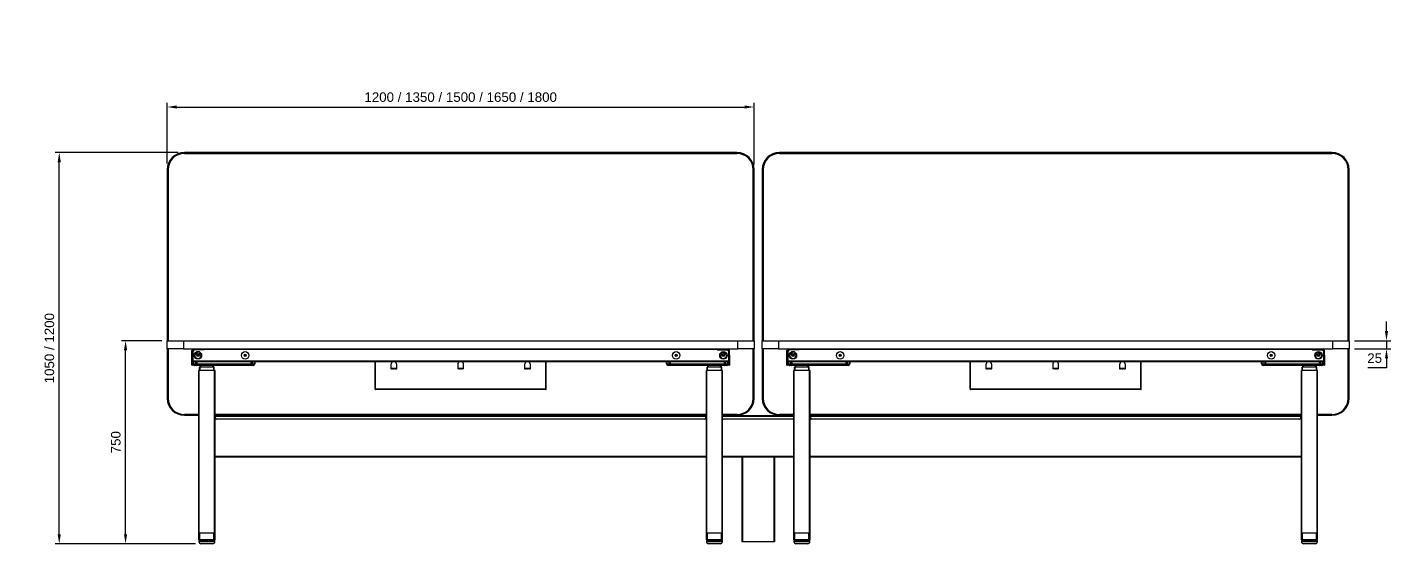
# Model space of a CAD drawing. Header units: millimetres. Extents: x -429 to 8084, y -321 to 4476.
# Drawn here: x -429 to 3753, y 2891 to 4476 of the extents above; entities that cross this region are included whole.
import ezdxf

# ---------------------------------------------------------------- set-up
doc = ezdxf.new("R2010")
doc.units = ezdxf.units.MM
doc.header["$LTSCALE"] = 100
doc.styles.get("Standard").update_dxf_attribs({"font": 'arial.ttf'})
doc.dimstyles.new('CGJ', dxfattribs={"dimscale": 13, "dimtxt": 2.25, "dimasz": 2.25, "dimexe": 1, "dimexo": 1.25, "dimgap": 1.15, "dimtad": 1, "dimtoh": 1, "dimdec": 1, "dimdsep": 46, "dimtxsty": 'Standard', "dimcen": 0, "dimclrd": 2, "dimclre": 2, "dimclrt": 2, "dimadec": 0, "dimazin": 0, "dimtfac": 1, "dimtdec": 1, "dimtmove": 0, "dimatfit": 0, "dimfxl": 1, "dimtolj": 1, "dimtzin": 0, "dimlwe": -1, "dimarcsym": 2})

# ---------------------------------------------------------------- blocks, each defined once
blk = doc.blocks.new('*D62')
at = {"color": 2, "transparency": 16777216}
for p, q in [((0, 4057.7), (0, 4244.5)), ((1800, 4055.2), (1800, 4244.5))]:
    blk.add_line(p, q, dxfattribs=at)
at = {"color": 2, "lineweight": -2, "transparency": 16777216}
blk.add_line((29.2, 4231.5), (1770.7, 4231.5), dxfattribs=at)
at = {"color": 2, "transparency": 16777216}
for points in [[(29.2, 4236.4), (29.2, 4226.6), (0, 4231.5)], [(1770.7, 4236.4), (1770.7, 4226.6), (1800, 4231.5)]]:
    blk.add_solid(points, dxfattribs=at)
at = {"layer": 'Defpoints', "color": 0, "transparency": 16777216}
for p in [(1800, 4231.5), (0, 4041.5), (1800, 4039)]:
    blk.add_point(p, dxfattribs=at)
at = {"color": 2, "transparency": 16777216, "insert": (900, 4261.6), "char_height": 29.25, "attachment_point": 5}
blk.add_mtext('\\A1;1200 / 1350 / 1500 / 1650 / 1800', dxfattribs=at)
blk = doc.blocks.new('*D63')
at = {"color": 2, "lineweight": -2, "transparency": 16777216}
for p, q in [((3739.7, 3543.7), (3739.7, 3573)), ((3739.7, 3514.5), (3739.7, 3489.5)), ((3739.7, 3431), (3682.1, 3431)), ((3739.7, 3460.2), (3739.7, 3431))]:
    blk.add_line(p, q, dxfattribs=at)
at = {"color": 2, "transparency": 16777216}
for p, q in [((3641.2, 3514.5), (3752.7, 3514.5)), ((3641.2, 3489.5), (3752.7, 3489.5))]:
    blk.add_line(p, q, dxfattribs=at)
for points in [[(3734.8, 3543.7), (3744.5, 3543.7), (3739.7, 3514.5)], [(3734.8, 3460.2), (3744.5, 3460.2), (3739.7, 3489.5)]]:
    blk.add_solid(points, dxfattribs=at)
at = {"layer": 'Defpoints', "color": 0, "transparency": 16777216}
for p in [(3625, 3514.5), (3625, 3489.5), (3739.7, 3489.5)]:
    blk.add_point(p, dxfattribs=at)
at = {"color": 2, "transparency": 16777216, "insert": (3703.4, 3460.8), "char_height": 29.25, "attachment_point": 5}
blk.add_mtext('\\A1;25', dxfattribs=at)
blk = doc.blocks.new('*D64')
at = {"color": 2, "transparency": 16777216}
for p, q in [((-16.3, 3514.5), (-140.8, 3514.5)), ((86.7, 2891.5), (-140.8, 2891.5))]:
    blk.add_line(p, q, dxfattribs=at)
at = {"color": 2, "lineweight": -2, "transparency": 16777216}
blk.add_line((-127.8, 2920.7), (-127.8, 3485.2), dxfattribs=at)
at = {"color": 2, "transparency": 16777216}
for points in [[(-132.7, 3485.2), (-123, 3485.2), (-127.8, 3514.5)], [(-132.7, 2920.7), (-123, 2920.7), (-127.8, 2891.5)]]:
    blk.add_solid(points, dxfattribs=at)
at = {"layer": 'Defpoints', "color": 0, "transparency": 16777216}
for p in [(-127.8, 3514.5), (0, 3514.5), (103, 2891.5)]:
    blk.add_point(p, dxfattribs=at)
at = {"color": 2, "transparency": 16777216, "insert": (-157.7, 3203), "char_height": 29.25, "attachment_point": 5, "rotation": 90}
blk.add_mtext('\\A1;750', dxfattribs=at)
blk = doc.blocks.new('*D67')
at = {"color": 2, "transparency": 16777216}
for p, q in [((33.7, 4091.5), (-344.2, 4091.5)), ((86.7, 2891.5), (-344.2, 2891.5))]:
    blk.add_line(p, q, dxfattribs=at)
at = {"color": 2, "lineweight": -2, "transparency": 16777216}
blk.add_line((-331.2, 2920.7), (-331.2, 4062.2), dxfattribs=at)
at = {"color": 2, "transparency": 16777216}
for points in [[(-336.1, 4062.2), (-326.3, 4062.2), (-331.2, 4091.5)], [(-336.1, 2920.7), (-326.3, 2920.7), (-331.2, 2891.5)]]:
    blk.add_solid(points, dxfattribs=at)
at = {"layer": 'Defpoints', "color": 0, "transparency": 16777216}
for p in [(-331.2, 4091.5), (50, 4091.5), (103, 2891.5)]:
    blk.add_point(p, dxfattribs=at)
at = {"color": 2, "transparency": 16777216, "insert": (-361.3, 3491.5), "char_height": 29.25, "attachment_point": 5, "rotation": 90}
blk.add_mtext('\\A1;1050 / 1200', dxfattribs=at)

msp = doc.modelspace()

# ---------------------------------------------------------------- linework, layer by layer
at = {"color": 7, "linetype": 'Continuous', "lineweight": -3}
for p, q in [((900, 4091.46), (52.5, 4091.46)), ((52.5, 4091.46), (52.5, 4090.38)), ((52.5, 4090.38), (52.5, 4089.96)), ((52.5, 4090.38), (900, 4090.38)), ((52.5, 4089.96), (52.5, 4089.66)), ((52.5, 4089.96), (900, 4089.96)), ((52.5, 4089.66), (900, 4089.66)), ((52.5, 4089.66), (52.5, 4089.46)), ((52.5, 4089.46), (900, 4089.46)), ((52.5, 4089.46), (52.5, 4089.31)), ((52.5, 4089.31), (900, 4089.31)), ((52.5, 4089.31), (52.5, 4088.96)), ((1747.5, 4088.96), (52.5, 4088.96)), ((1747.5, 4091.46), (900, 4091.46)), ((900, 4091.46), (900, 4090.38)), ((900, 4090.38), (900, 4089.96)), ((900, 4090.38), (1747.5, 4090.38)), ((900, 4089.96), (900, 4089.66)), ((900, 4089.96), (1747.5, 4089.96)), ((900, 4089.66), (1747.5, 4089.66)), ((900, 4089.66), (900, 4089.46)), ((900, 4089.46), (1747.5, 4089.46)), ((900, 4089.46), (900, 4089.31)), ((900, 4089.31), (1747.5, 4089.31)), ((900, 4089.31), (900, 4088.96)), ((1747.5, 4091.46), (1747.5, 4090.38)), ((1747.5, 4090.38), (1747.5, 4089.96)), ((1747.5, 4089.96), (1747.5, 4089.66)), ((1747.5, 4089.66), (1747.5, 4089.46)), ((1747.5, 4089.46), (1747.5, 4089.31)), ((1747.5, 4089.31), (1747.5, 4088.96)), ((2725, 4091.46), (1877.5, 4091.46)), ((1877.5, 4091.46), (1877.5, 4090.38)), ((1877.5, 4090.38), (1877.5, 4089.96)), ((1877.5, 4090.38), (2725, 4090.38)), ((1877.5, 4089.96), (1877.5, 4089.66)), ((1877.5, 4089.96), (2725, 4089.96)), ((1877.5, 4089.66), (2725, 4089.66)), ((1877.5, 4089.66), (1877.5, 4089.46)), ((1877.5, 4089.46), (2725, 4089.46)), ((1877.5, 4089.46), (1877.5, 4089.31)), ((1877.5, 4089.31), (2725, 4089.31)), ((1877.5, 4089.31), (1877.5, 4088.96)), ((3572.5, 4088.96), (1877.5, 4088.96)), ((3572.5, 4091.46), (2725, 4091.46)), ((2725, 4091.46), (2725, 4090.38)), ((2725, 4090.38), (2725, 4089.96)), ((2725, 4090.38), (3572.5, 4090.38)), ((2725, 4089.96), (2725, 4089.66)), ((2725, 4089.96), (3572.5, 4089.96)), ((2725, 4089.66), (3572.5, 4089.66)), ((2725, 4089.66), (2725, 4089.46)), ((2725, 4089.46), (3572.5, 4089.46)), ((2725, 4089.46), (2725, 4089.31)), ((2725, 4089.31), (3572.5, 4089.31)), ((2725, 4089.31), (2725, 4088.96)), ((3572.5, 4091.46), (3572.5, 4090.38)), ((3572.5, 4090.38), (3572.5, 4089.96)), ((3572.5, 4089.96), (3572.5, 4089.66)), ((3572.5, 4089.66), (3572.5, 4089.46)), ((3572.5, 4089.46), (3572.5, 4089.31)), ((3572.5, 4089.31), (3572.5, 4088.96)), ((0, 4038.96), (0, 3514.46)), ((0, 4038.96), (1.07, 4038.96)), ((1.07, 4038.96), (1.5, 4038.96)), ((1.07, 3514.46), (1.07, 4038.96)), ((1.5, 4038.96), (1.8, 4038.96)), ((1.5, 3514.46), (1.5, 4038.96)), ((1.8, 4038.96), (2, 4038.96)), ((1.8, 3514.46), (1.8, 4038.96)), ((2, 3514.46), (2, 4038.96)), ((2, 4038.96), (2.15, 4038.96)), ((2.15, 3514.46), (2.15, 4038.96)), ((2.15, 4038.96), (2.5, 4038.96)), ((2.5, 4038.96), (2.5, 3514.46)), ((1797.5, 3514.46), (1797.5, 4038.96)), ((1797.85, 4038.96), (1797.5, 4038.96)), ((1798, 4038.96), (1797.85, 4038.96)), ((1797.85, 4038.96), (1797.85, 3514.46)), ((1798, 4038.96), (1798, 3514.46)), ((1798.2, 4038.96), (1798, 4038.96)), ((1798.5, 4038.96), (1798.2, 4038.96)), ((1798.2, 4038.96), (1798.2, 3514.46)), ((1798.92, 4038.96), (1798.5, 4038.96)), ((1798.5, 4038.96), (1798.5, 3514.46)), ((1798.92, 4038.96), (1798.92, 3514.46)), ((1800, 4038.96), (1798.92, 4038.96)), ((1800, 3514.46), (1800, 4038.96)), ((1825, 4038.96), (1825, 3514.46)), ((1825, 4038.96), (1826.07, 4038.96)), ((1826.07, 4038.96), (1826.5, 4038.96)), ((1826.07, 3514.46), (1826.07, 4038.96)), ((1826.5, 4038.96), (1826.8, 4038.96)), ((1826.5, 3514.46), (1826.5, 4038.96)), ((1826.8, 4038.96), (1827, 4038.96)), ((1826.8, 3514.46), (1826.8, 4038.96)), ((1827, 3514.46), (1827, 4038.96)), ((1827, 4038.96), (1827.15, 4038.96)), ((1827.15, 3514.46), (1827.15, 4038.96)), ((1827.15, 4038.96), (1827.5, 4038.96)), ((1827.5, 4038.96), (1827.5, 3514.46)), ((3622.5, 3514.46), (3622.5, 4038.96)), ((3622.85, 4038.96), (3622.5, 4038.96)), ((3622.85, 4038.96), (3622.85, 3514.46)), ((3623, 4038.96), (3622.85, 4038.96)), ((3623, 4038.96), (3623, 3514.46)), ((3623.2, 4038.96), (3623, 4038.96)), ((3623.5, 4038.96), (3623.2, 4038.96)), ((3623.2, 4038.96), (3623.2, 3514.46)), ((3623.92, 4038.96), (3623.5, 4038.96)), ((3623.5, 4038.96), (3623.5, 3514.46)), ((3623.92, 4038.96), (3623.92, 3514.46)), ((3625, 4038.96), (3623.92, 4038.96)), ((3625, 3514.46), (3625, 4038.96)), ((0, 3489.46), (0, 3514.46)), ((0, 3514.46), (50, 3514.46)), ((50, 3514.46), (50, 3489.46)), ((50, 3514.46), (1750, 3514.46)), ((1750, 3489.46), (1750, 3514.46)), ((1750, 3514.46), (1800, 3514.46)), ((1800, 3514.46), (1800, 3489.46)), ((1825, 3489.46), (1825, 3514.46)), ((1825, 3514.46), (1875, 3514.46)), ((1875, 3514.46), (1875, 3489.46)), ((1875, 3514.46), (3575, 3514.46)), ((3575, 3489.46), (3575, 3514.46)), ((3575, 3514.46), (3625, 3514.46)), ((3625, 3514.46), (3625, 3489.46)), ((0, 3489.46), (0, 3337.96)), ((50, 3489.46), (0, 3489.46)), ((1.07, 3337.96), (1.07, 3489.46)), ((1.5, 3337.96), (1.5, 3489.46)), ((1.8, 3337.96), (1.8, 3489.46)), ((2, 3337.96), (2, 3489.46)), ((2.15, 3337.96), (2.15, 3489.46)), ((2.5, 3489.46), (2.5, 3337.96)), ((50, 3489.46), (1750, 3489.46)), ((77.5, 3484.46), (75, 3484.46)), ((75, 3470.37), (75, 3484.46)), ((77.5, 3470.37), (77.5, 3484.46)), ((80.5, 3483.96), (77.5, 3483.96)), ((78, 3479.96), (77.5, 3479.96)), ((83, 3486.46), (78, 3481.46)), ((78, 3481.46), (78, 3451.96)), ((79, 3483.96), (79, 3486.46)), ((79, 3486.46), (80.46, 3486.46)), ((80, 3489.46), (80, 3486.96)), ((80, 3486.96), (103, 3486.96)), ((80.46, 3486.46), (83, 3486.46)), ((80.46, 3486.46), (80.46, 3483.96)), ((113, 3486.46), (83, 3486.46)), ((98.69, 3479.96), (89.31, 3479.96)), ((91.07, 3471.37), (91.07, 3467.54)), ((103, 3486.96), (103, 3489.46)), ((113, 3486.96), (103, 3486.96)), ((113, 3489.46), (113, 3486.96)), ((1687, 3486.96), (113, 3486.96)), ((113, 3486.96), (113, 3486.46)), ((1687, 3486.96), (1687, 3489.46)), ((1697, 3486.96), (1687, 3486.96)), ((1687, 3486.96), (1687, 3486.46)), ((1687, 3486.46), (1717, 3486.46)), ((1697, 3489.46), (1697, 3486.96)), ((1720, 3486.96), (1697, 3486.96)), ((1701.31, 3479.96), (1710.69, 3479.96)), ((1708.93, 3467.54), (1708.93, 3471.37)), ((1722, 3481.46), (1717, 3486.46)), ((1717, 3486.46), (1719.53, 3486.46)), ((1719.5, 3483.96), (1722.5, 3483.96)), ((1719.53, 3486.46), (1721, 3486.46)), ((1719.53, 3483.96), (1719.53, 3486.46)), ((1720, 3486.96), (1720, 3489.46)), ((1721, 3486.46), (1721, 3483.96)), ((1722, 3481.46), (1722, 3451.96)), ((1722, 3479.96), (1722.5, 3479.96)), ((1725, 3484.46), (1722.5, 3484.46)), ((1722.5, 3470.37), (1722.5, 3484.46)), ((1725, 3470.37), (1725, 3484.46)), ((1800, 3489.46), (1750, 3489.46)), ((1797.5, 3337.96), (1797.5, 3489.46)), ((1797.85, 3489.46), (1797.85, 3337.96)), ((1798, 3489.46), (1798, 3337.96)), ((1798.2, 3489.46), (1798.2, 3337.96)), ((1798.5, 3489.46), (1798.5, 3337.96)), ((1798.92, 3489.46), (1798.92, 3337.96)), ((1800, 3337.96), (1800, 3489.46)), ((1825, 3489.46), (1825, 3337.96)), ((1875, 3489.46), (1825, 3489.46)), ((1826.07, 3337.96), (1826.07, 3489.46)), ((1826.5, 3337.96), (1826.5, 3489.46)), ((1826.8, 3337.96), (1826.8, 3489.46)), ((1827, 3337.96), (1827, 3489.46)), ((1827.15, 3337.96), (1827.15, 3489.46)), ((1827.5, 3489.46), (1827.5, 3337.96)), ((1875, 3489.46), (3575, 3489.46)), ((1902.5, 3484.46), (1900, 3484.46)), ((1900, 3470.37), (1900, 3484.46)), ((1902.5, 3470.37), (1902.5, 3484.46)), ((1905.5, 3483.96), (1902.5, 3483.96)), ((1903, 3479.96), (1902.5, 3479.96)), ((1908, 3486.46), (1903, 3481.46)), ((1903, 3481.46), (1903, 3451.96)), ((1904, 3483.96), (1904, 3486.46)), ((1904, 3486.46), (1905.46, 3486.46)), ((1905, 3489.46), (1905, 3486.96)), ((1905, 3486.96), (1928, 3486.96)), ((1905.46, 3486.46), (1908, 3486.46)), ((1905.46, 3486.46), (1905.46, 3483.96)), ((1938, 3486.46), (1908, 3486.46)), ((1923.69, 3479.96), (1914.31, 3479.96)), ((1916.07, 3471.37), (1916.07, 3467.54)), ((1928, 3486.96), (1928, 3489.46)), ((1938, 3486.96), (1928, 3486.96)), ((1938, 3489.46), (1938, 3486.96)), ((1938, 3486.96), (1938, 3486.46)), ((3512, 3486.96), (1938, 3486.96)), ((3512, 3486.96), (3512, 3489.46)), ((3522, 3486.96), (3512, 3486.96)), ((3512, 3486.96), (3512, 3486.46)), ((3512, 3486.46), (3542, 3486.46)), ((3522, 3489.46), (3522, 3486.96)), ((3545, 3486.96), (3522, 3486.96)), ((3526.31, 3479.96), (3535.69, 3479.96)), ((3533.93, 3467.54), (3533.93, 3471.37)), ((3547, 3481.46), (3542, 3486.46)), ((3542, 3486.46), (3544.53, 3486.46)), ((3544.5, 3483.96), (3547.5, 3483.96)), ((3544.53, 3486.46), (3546, 3486.46)), ((3544.53, 3483.96), (3544.53, 3486.46)), ((3545, 3486.96), (3545, 3489.46)), ((3546, 3486.46), (3546, 3483.96)), ((3547, 3481.46), (3547, 3451.96)), ((3547, 3479.96), (3547.5, 3479.96)), ((3550, 3484.46), (3547.5, 3484.46)), ((3547.5, 3470.37), (3547.5, 3484.46)), ((3550, 3470.37), (3550, 3484.46)), ((3625, 3489.46), (3575, 3489.46)), ((3622.5, 3337.96), (3622.5, 3489.46)), ((3622.85, 3489.46), (3622.85, 3337.96)), ((3623, 3489.46), (3623, 3337.96)), ((3623.2, 3489.46), (3623.2, 3337.96)), ((3623.5, 3489.46), (3623.5, 3337.96)), ((3623.92, 3489.46), (3623.92, 3337.96)), ((3625, 3337.96), (3625, 3489.46)), ((75, 3470.37), (77.5, 3470.37)), ((75, 3460.43), (75, 3470.37)), ((77.5, 3460.43), (75, 3460.43)), ((75, 3439.52), (75, 3460.43)), ((75, 3439.52), (77.5, 3439.52)), ((75, 3439.46), (75, 3439.52)), ((77.5, 3439.46), (75, 3439.46)), ((77.5, 3470.37), (77.5, 3460.43)), ((77.5, 3460.43), (77.5, 3439.52)), ((78, 3455.96), (77.5, 3455.96)), ((78, 3451.96), (77.5, 3451.96)), ((77.5, 3439.52), (77.5, 3439.46)), ((1722, 3451.96), (78, 3451.96)), ((78, 3451.96), (78, 3449.46)), ((1722, 3449.46), (78, 3449.46)), ((79, 3443.46), (79, 3449.46)), ((79, 3443.46), (80.46, 3443.46)), ((80.46, 3449.46), (80.46, 3443.46)), ((80.46, 3443.46), (87.53, 3443.46)), ((91.07, 3438.46), (84, 3438.46)), ((87.53, 3443.46), (87.53, 3449.46)), ((87.53, 3443.46), (91.07, 3443.46)), ((91.07, 3449.46), (91.07, 3443.46)), ((91.07, 3443.46), (256.93, 3443.46)), ((91.07, 3443.46), (91.07, 3438.46)), ((256.93, 3438.46), (91.07, 3438.46)), ((99, 3423.46), (99, 3433.46)), ((100.5, 3433.46), (99, 3433.46)), ((100.5, 3423.46), (100.5, 3433.46)), ((142.5, 3433.46), (100.5, 3433.46)), ((101.5, 3433.46), (101.5, 3438.46)), ((103, 3433.46), (103, 3438.46)), ((140, 3433.46), (140, 3438.46)), ((141.5, 3433.46), (141.5, 3438.46)), ((142.5, 3423.46), (142.5, 3433.46)), ((144, 3433.46), (142.5, 3433.46)), ((144, 3423.46), (144, 3433.46)), ((256.93, 3443.46), (256.93, 3449.46)), ((256.93, 3443.46), (260.46, 3443.46)), ((256.93, 3443.46), (256.93, 3438.46)), ((264, 3438.46), (256.93, 3438.46)), ((260.46, 3449.46), (260.46, 3443.46)), ((260.46, 3443.46), (267.53, 3443.46)), ((267.53, 3443.46), (267.53, 3449.46)), ((267.53, 3443.46), (269, 3443.46)), ((269, 3449.46), (269, 3443.46)), ((637.5, 3366.06), (637.5, 3449.46)), ((638.3, 3366.06), (638.3, 3449.46)), ((638.5, 3366.06), (638.5, 3449.46)), ((686, 3440.96), (686, 3427.96)), ((686, 3430.56), (704, 3430.56)), ((686, 3429.56), (686.5, 3429.56)), ((689, 3429.56), (686.5, 3429.56)), ((686.5, 3429.56), (686.5, 3427.96)), ((689, 3427.96), (689, 3429.56)), ((691, 3429.56), (689, 3429.56)), ((691, 3429.56), (691, 3427.96)), ((694, 3429.56), (691, 3429.56)), ((694, 3427.96), (694, 3429.56)), ((696, 3429.56), (694, 3429.56)), ((696, 3429.56), (696, 3427.96)), ((699, 3429.56), (696, 3429.56)), ((699, 3427.96), (699, 3429.56)), ((701, 3429.56), (699, 3429.56)), ((703.5, 3429.56), (701, 3429.56)), ((701, 3429.56), (701, 3427.96)), ((703.5, 3429.56), (704, 3429.56)), ((703.5, 3427.96), (703.5, 3429.56)), ((704, 3427.96), (704, 3440.96)), ((891, 3440.96), (891, 3427.96)), ((891, 3430.56), (909, 3430.56)), ((891, 3429.56), (891.5, 3429.56)), ((894, 3429.56), (891.5, 3429.56)), ((891.5, 3429.56), (891.5, 3427.96)), ((894, 3427.96), (894, 3429.56)), ((896, 3429.56), (894, 3429.56)), ((896, 3429.56), (896, 3427.96)), ((899, 3429.56), (896, 3429.56)), ((899, 3427.96), (899, 3429.56)), ((901, 3429.56), (899, 3429.56)), ((901, 3429.56), (901, 3427.96)), ((904, 3429.56), (901, 3429.56)), ((904, 3427.96), (904, 3429.56)), ((906, 3429.56), (904, 3429.56)), ((906, 3429.56), (906, 3427.96)), ((908.5, 3429.56), (906, 3429.56)), ((908.5, 3429.56), (909, 3429.56)), ((908.5, 3427.96), (908.5, 3429.56)), ((909, 3427.96), (909, 3440.96)), ((1096, 3440.96), (1096, 3427.96)), ((1096, 3430.56), (1114, 3430.56)), ((1096, 3429.56), (1096.5, 3429.56)), ((1099, 3429.56), (1096.5, 3429.56)), ((1096.5, 3429.56), (1096.5, 3427.96)), ((1099, 3427.96), (1099, 3429.56)), ((1101, 3429.56), (1099, 3429.56)), ((1101, 3429.56), (1101, 3427.96)), ((1104, 3429.56), (1101, 3429.56)), ((1104, 3427.96), (1104, 3429.56)), ((1106, 3429.56), (1104, 3429.56)), ((1106, 3429.56), (1106, 3427.96)), ((1109, 3429.56), (1106, 3429.56)), ((1109, 3427.96), (1109, 3429.56)), ((1111, 3429.56), (1109, 3429.56)), ((1111, 3429.56), (1111, 3427.96)), ((1113.5, 3429.56), (1111, 3429.56)), ((1113.5, 3429.56), (1114, 3429.56)), ((1113.5, 3427.96), (1113.5, 3429.56)), ((1114, 3427.96), (1114, 3440.96)), ((1161.5, 3366.06), (1161.5, 3449.46)), ((1161.7, 3366.06), (1161.7, 3449.46)), ((1162.5, 3366.06), (1162.5, 3449.46)), ((1531, 3443.46), (1531, 3449.46)), ((1531, 3443.46), (1532.46, 3443.46)), ((1532.46, 3449.46), (1532.46, 3443.46)), ((1532.46, 3443.46), (1539.53, 3443.46)), ((1543.07, 3438.46), (1536, 3438.46)), ((1539.53, 3443.46), (1539.53, 3449.46)), ((1539.53, 3443.46), (1543.07, 3443.46)), ((1543.07, 3449.46), (1543.07, 3443.46)), ((1543.07, 3438.46), (1543.07, 3443.46)), ((1543.07, 3443.46), (1708.93, 3443.46)), ((1708.93, 3438.46), (1543.07, 3438.46)), ((1656, 3423.46), (1656, 3433.46)), ((1657.5, 3433.46), (1656, 3433.46)), ((1657.5, 3423.46), (1657.5, 3433.46)), ((1699.5, 3433.46), (1657.5, 3433.46)), ((1658.5, 3433.46), (1658.5, 3438.46)), ((1660, 3433.46), (1660, 3438.46)), ((1697, 3433.46), (1697, 3438.46)), ((1698.5, 3433.46), (1698.5, 3438.46)), ((1699.5, 3423.46), (1699.5, 3433.46)), ((1701, 3433.46), (1699.5, 3433.46)), ((1701, 3423.46), (1701, 3433.46)), ((1708.93, 3443.46), (1708.93, 3449.46)), ((1708.93, 3443.46), (1712.46, 3443.46)), ((1708.93, 3438.46), (1708.93, 3443.46)), ((1716, 3438.46), (1708.93, 3438.46)), ((1712.46, 3449.46), (1712.46, 3443.46)), ((1712.46, 3443.46), (1719.53, 3443.46)), ((1719.53, 3443.46), (1719.53, 3449.46)), ((1719.53, 3443.46), (1721, 3443.46)), ((1721, 3449.46), (1721, 3443.46)), ((1722, 3455.96), (1722.5, 3455.96)), ((1722, 3451.96), (1722.5, 3451.96)), ((1722, 3451.96), (1722, 3449.46)), ((1722.5, 3470.37), (1725, 3470.37)), ((1722.5, 3460.43), (1722.5, 3470.37)), ((1725, 3460.43), (1722.5, 3460.43)), ((1722.5, 3439.52), (1722.5, 3460.43)), ((1722.5, 3439.52), (1725, 3439.52)), ((1722.5, 3439.46), (1722.5, 3439.52)), ((1725, 3439.46), (1722.5, 3439.46)), ((1725, 3470.37), (1725, 3460.43)), ((1725, 3460.43), (1725, 3439.52)), ((1725, 3439.52), (1725, 3439.46)), ((1900, 3470.37), (1902.5, 3470.37)), ((1900, 3460.43), (1900, 3470.37)), ((1902.5, 3460.43), (1900, 3460.43)), ((1900, 3439.52), (1900, 3460.43)), ((1900, 3439.52), (1902.5, 3439.52)), ((1900, 3439.46), (1900, 3439.52)), ((1902.5, 3439.46), (1900, 3439.46)), ((1902.5, 3470.37), (1902.5, 3460.43)), ((1902.5, 3460.43), (1902.5, 3439.52)), ((1903, 3455.96), (1902.5, 3455.96)), ((1903, 3451.96), (1902.5, 3451.96)), ((1902.5, 3439.52), (1902.5, 3439.46)), ((3547, 3451.96), (1903, 3451.96)), ((1903, 3451.96), (1903, 3449.46)), ((3547, 3449.46), (1903, 3449.46)), ((1904, 3443.46), (1904, 3449.46)), ((1904, 3443.46), (1905.46, 3443.46)), ((1905.46, 3449.46), (1905.46, 3443.46)), ((1905.46, 3443.46), (1912.53, 3443.46)), ((1916.07, 3438.46), (1909, 3438.46)), ((1912.53, 3443.46), (1912.53, 3449.46)), ((1912.53, 3443.46), (1916.07, 3443.46)), ((1916.07, 3449.46), (1916.07, 3443.46)), ((1916.07, 3443.46), (2081.93, 3443.46)), ((1916.07, 3443.46), (1916.07, 3438.46)), ((2081.93, 3438.46), (1916.07, 3438.46)), ((1924, 3423.46), (1924, 3433.46)), ((1925.5, 3433.46), (1924, 3433.46)), ((1925.5, 3423.46), (1925.5, 3433.46)), ((1967.5, 3433.46), (1925.5, 3433.46)), ((1926.5, 3433.46), (1926.5, 3438.46)), ((1928, 3433.46), (1928, 3438.46)), ((1965, 3433.46), (1965, 3438.46)), ((1966.5, 3433.46), (1966.5, 3438.46)), ((1967.5, 3423.46), (1967.5, 3433.46)), ((1969, 3433.46), (1967.5, 3433.46)), ((1969, 3423.46), (1969, 3433.46)), ((2081.93, 3443.46), (2081.93, 3449.46)), ((2081.93, 3443.46), (2085.46, 3443.46)), ((2081.93, 3443.46), (2081.93, 3438.46)), ((2089, 3438.46), (2081.93, 3438.46)), ((2085.46, 3449.46), (2085.46, 3443.46)), ((2085.46, 3443.46), (2092.53, 3443.46)), ((2092.53, 3443.46), (2092.53, 3449.46)), ((2092.53, 3443.46), (2094, 3443.46)), ((2094, 3449.46), (2094, 3443.46)), ((2462.5, 3366.06), (2462.5, 3449.46)), ((2463.3, 3366.06), (2463.3, 3449.46)), ((2463.5, 3366.06), (2463.5, 3449.46)), ((2511, 3440.96), (2511, 3427.96)), ((2511, 3430.56), (2529, 3430.56)), ((2511, 3429.56), (2511.5, 3429.56)), ((2514, 3429.56), (2511.5, 3429.56)), ((2511.5, 3429.56), (2511.5, 3427.96)), ((2514, 3427.96), (2514, 3429.56)), ((2516, 3429.56), (2514, 3429.56)), ((2516, 3429.56), (2516, 3427.96)), ((2519, 3429.56), (2516, 3429.56)), ((2519, 3427.96), (2519, 3429.56)), ((2521, 3429.56), (2519, 3429.56)), ((2524, 3429.56), (2521, 3429.56)), ((2521, 3429.56), (2521, 3427.96)), ((2524, 3427.96), (2524, 3429.56)), ((2526, 3429.56), (2524, 3429.56)), ((2526, 3429.56), (2526, 3427.96)), ((2528.5, 3429.56), (2526, 3429.56)), ((2528.5, 3429.56), (2529, 3429.56)), ((2528.5, 3427.96), (2528.5, 3429.56)), ((2529, 3427.96), (2529, 3440.96)), ((2716, 3440.96), (2716, 3427.96)), ((2716, 3430.56), (2734, 3430.56)), ((2716, 3429.56), (2716.5, 3429.56)), ((2719, 3429.56), (2716.5, 3429.56)), ((2716.5, 3429.56), (2716.5, 3427.96)), ((2719, 3427.96), (2719, 3429.56)), ((2721, 3429.56), (2719, 3429.56)), ((2724, 3429.56), (2721, 3429.56)), ((2721, 3429.56), (2721, 3427.96)), ((2724, 3427.96), (2724, 3429.56)), ((2726, 3429.56), (2724, 3429.56)), ((2726, 3429.56), (2726, 3427.96)), ((2729, 3429.56), (2726, 3429.56)), ((2729, 3427.96), (2729, 3429.56)), ((2731, 3429.56), (2729, 3429.56)), ((2731, 3429.56), (2731, 3427.96)), ((2733.5, 3429.56), (2731, 3429.56)), ((2733.5, 3429.56), (2734, 3429.56)), ((2733.5, 3427.96), (2733.5, 3429.56)), ((2734, 3427.96), (2734, 3440.96)), ((2921, 3440.96), (2921, 3427.96)), ((2921, 3430.56), (2939, 3430.56)), ((2921, 3429.56), (2921.5, 3429.56)), ((2924, 3429.56), (2921.5, 3429.56)), ((2921.5, 3429.56), (2921.5, 3427.96)), ((2924, 3427.96), (2924, 3429.56)), ((2926, 3429.56), (2924, 3429.56)), ((2929, 3429.56), (2926, 3429.56)), ((2926, 3429.56), (2926, 3427.96)), ((2929, 3427.96), (2929, 3429.56)), ((2931, 3429.56), (2929, 3429.56)), ((2931, 3429.56), (2931, 3427.96)), ((2934, 3429.56), (2931, 3429.56)), ((2934, 3427.96), (2934, 3429.56)), ((2936, 3429.56), (2934, 3429.56)), ((2938.5, 3429.56), (2936, 3429.56)), ((2936, 3429.56), (2936, 3427.96)), ((2938.5, 3429.56), (2939, 3429.56)), ((2938.5, 3427.96), (2938.5, 3429.56)), ((2939, 3427.96), (2939, 3440.96)), ((2986.5, 3366.06), (2986.5, 3449.46)), ((2986.7, 3366.06), (2986.7, 3449.46)), ((2987.5, 3366.06), (2987.5, 3449.46)), ((3356, 3443.46), (3356, 3449.46)), ((3356, 3443.46), (3357.46, 3443.46)), ((3357.46, 3449.46), (3357.46, 3443.46)), ((3357.46, 3443.46), (3364.53, 3443.46)), ((3368.07, 3438.46), (3361, 3438.46)), ((3364.53, 3443.46), (3364.53, 3449.46)), ((3364.53, 3443.46), (3368.07, 3443.46)), ((3368.07, 3449.46), (3368.07, 3443.46)), ((3368.07, 3438.46), (3368.07, 3443.46)), ((3368.07, 3443.46), (3533.93, 3443.46)), ((3533.93, 3438.46), (3368.07, 3438.46)), ((3481, 3423.46), (3481, 3433.46)), ((3482.5, 3433.46), (3481, 3433.46)), ((3482.5, 3423.46), (3482.5, 3433.46)), ((3524.5, 3433.46), (3482.5, 3433.46)), ((3483.5, 3433.46), (3483.5, 3438.46)), ((3485, 3433.46), (3485, 3438.46)), ((3522, 3433.46), (3522, 3438.46)), ((3523.5, 3433.46), (3523.5, 3438.46)), ((3524.5, 3423.46), (3524.5, 3433.46)), ((3526, 3433.46), (3524.5, 3433.46)), ((3526, 3423.46), (3526, 3433.46)), ((3533.93, 3443.46), (3533.93, 3449.46)), ((3533.93, 3443.46), (3537.46, 3443.46)), ((3533.93, 3438.46), (3533.93, 3443.46)), ((3541, 3438.46), (3533.93, 3438.46)), ((3537.46, 3449.46), (3537.46, 3443.46)), ((3537.46, 3443.46), (3544.53, 3443.46)), ((3544.53, 3443.46), (3544.53, 3449.46)), ((3544.53, 3443.46), (3546, 3443.46)), ((3546, 3449.46), (3546, 3443.46)), ((3547, 3455.96), (3547.5, 3455.96)), ((3547, 3451.96), (3547.5, 3451.96)), ((3547, 3451.96), (3547, 3449.46)), ((3547.5, 3470.37), (3550, 3470.37)), ((3547.5, 3460.43), (3547.5, 3470.37)), ((3550, 3460.43), (3547.5, 3460.43)), ((3547.5, 3439.52), (3547.5, 3460.43)), ((3547.5, 3439.52), (3550, 3439.52)), ((3547.5, 3439.46), (3547.5, 3439.52)), ((3550, 3439.46), (3547.5, 3439.46)), ((3550, 3470.37), (3550, 3460.43)), ((3550, 3460.43), (3550, 3439.52)), ((3550, 3439.52), (3550, 3439.46)), ((96.5, 2923.46), (96.5, 3423.46)), ((98, 3423.46), (96.5, 3423.46)), ((98, 2923.46), (98, 3423.46)), ((145, 3423.46), (98, 3423.46)), ((145, 2923.46), (145, 3423.46)), ((146.5, 3423.46), (145, 3423.46)), ((146.5, 2923.46), (146.5, 3423.46)), ((686, 3427.96), (686.5, 3427.96)), ((689, 3427.96), (686.5, 3427.96)), ((689, 3428.76), (691, 3428.76)), ((689, 3427.96), (691, 3427.96)), ((694, 3427.96), (691, 3427.96)), ((694, 3428.76), (696, 3428.76)), ((694, 3427.96), (696, 3427.96)), ((699, 3427.96), (696, 3427.96)), ((699, 3428.76), (701, 3428.76)), ((699, 3427.96), (701, 3427.96)), ((703.5, 3427.96), (701, 3427.96)), ((703.5, 3427.96), (704, 3427.96)), ((891, 3427.96), (891.5, 3427.96)), ((894, 3427.96), (891.5, 3427.96)), ((894, 3428.76), (896, 3428.76)), ((894, 3427.96), (896, 3427.96)), ((899, 3427.96), (896, 3427.96)), ((899, 3428.76), (901, 3428.76)), ((899, 3427.96), (901, 3427.96)), ((904, 3427.96), (901, 3427.96)), ((904, 3428.76), (906, 3428.76)), ((904, 3427.96), (906, 3427.96)), ((908.5, 3427.96), (906, 3427.96)), ((908.5, 3427.96), (909, 3427.96)), ((1096, 3427.96), (1096.5, 3427.96)), ((1099, 3427.96), (1096.5, 3427.96)), ((1099, 3428.76), (1101, 3428.76)), ((1099, 3427.96), (1101, 3427.96)), ((1104, 3427.96), (1101, 3427.96)), ((1104, 3428.76), (1106, 3428.76)), ((1104, 3427.96), (1106, 3427.96)), ((1109, 3427.96), (1106, 3427.96)), ((1109, 3428.76), (1111, 3428.76)), ((1109, 3427.96), (1111, 3427.96)), ((1113.5, 3427.96), (1111, 3427.96)), ((1113.5, 3427.96), (1114, 3427.96)), ((1653.5, 2923.46), (1653.5, 3423.46)), ((1655, 3423.46), (1653.5, 3423.46)), ((1655, 2923.46), (1655, 3423.46)), ((1702, 3423.46), (1655, 3423.46)), ((1702, 2923.46), (1702, 3423.46)), ((1703.5, 3423.46), (1702, 3423.46)), ((1703.5, 2923.46), (1703.5, 3423.46)), ((1921.5, 2923.46), (1921.5, 3423.46)), ((1923, 3423.46), (1921.5, 3423.46)), ((1923, 2923.46), (1923, 3423.46)), ((1970, 3423.46), (1923, 3423.46)), ((1970, 2923.46), (1970, 3423.46)), ((1971.5, 3423.46), (1970, 3423.46)), ((1971.5, 2923.46), (1971.5, 3423.46)), ((2511, 3427.96), (2511.5, 3427.96)), ((2514, 3427.96), (2511.5, 3427.96)), ((2514, 3428.76), (2516, 3428.76)), ((2514, 3427.96), (2516, 3427.96)), ((2519, 3427.96), (2516, 3427.96)), ((2519, 3428.76), (2521, 3428.76)), ((2519, 3427.96), (2521, 3427.96)), ((2524, 3427.96), (2521, 3427.96)), ((2524, 3428.76), (2526, 3428.76)), ((2524, 3427.96), (2526, 3427.96)), ((2528.5, 3427.96), (2526, 3427.96)), ((2528.5, 3427.96), (2529, 3427.96)), ((2716, 3427.96), (2716.5, 3427.96)), ((2719, 3427.96), (2716.5, 3427.96)), ((2719, 3428.76), (2721, 3428.76)), ((2719, 3427.96), (2721, 3427.96)), ((2724, 3427.96), (2721, 3427.96)), ((2724, 3428.76), (2726, 3428.76)), ((2724, 3427.96), (2726, 3427.96)), ((2729, 3427.96), (2726, 3427.96)), ((2729, 3428.76), (2731, 3428.76)), ((2729, 3427.96), (2731, 3427.96)), ((2733.5, 3427.96), (2731, 3427.96)), ((2733.5, 3427.96), (2734, 3427.96)), ((2921, 3427.96), (2921.5, 3427.96)), ((2924, 3427.96), (2921.5, 3427.96)), ((2924, 3428.76), (2926, 3428.76)), ((2924, 3427.96), (2926, 3427.96)), ((2929, 3427.96), (2926, 3427.96)), ((2929, 3428.76), (2931, 3428.76)), ((2929, 3427.96), (2931, 3427.96)), ((2934, 3427.96), (2931, 3427.96)), ((2934, 3428.76), (2936, 3428.76)), ((2934, 3427.96), (2936, 3427.96)), ((2938.5, 3427.96), (2936, 3427.96)), ((2938.5, 3427.96), (2939, 3427.96)), ((3478.5, 2923.46), (3478.5, 3423.46)), ((3480, 3423.46), (3478.5, 3423.46)), ((3480, 2923.46), (3480, 3423.46)), ((3527, 3423.46), (3480, 3423.46)), ((3527, 2923.46), (3527, 3423.46)), ((3528.5, 3423.46), (3527, 3423.46)), ((3528.5, 2923.46), (3528.5, 3423.46)), ((637.5, 3366.06), (638.3, 3366.06)), ((639.1, 3366.06), (638.5, 3366.06)), ((639.1, 3366.06), (639.1, 3364.46)), ((1160.9, 3366.06), (639.1, 3366.06)), ((1160.9, 3364.46), (639.1, 3364.46)), ((1160.9, 3364.46), (1160.9, 3366.06)), ((1161.5, 3366.06), (1160.9, 3366.06)), ((1162.5, 3366.06), (1161.7, 3366.06)), ((2462.5, 3366.06), (2463.3, 3366.06)), ((2464.1, 3366.06), (2463.5, 3366.06)), ((2985.9, 3366.06), (2464.1, 3366.06)), ((2464.1, 3366.06), (2464.1, 3364.46)), ((2985.9, 3364.46), (2464.1, 3364.46)), ((2985.9, 3364.46), (2985.9, 3366.06)), ((2986.5, 3366.06), (2985.9, 3366.06)), ((2987.5, 3366.06), (2986.7, 3366.06)), ((0, 3337.96), (1.07, 3337.96)), ((1.07, 3337.96), (1.5, 3337.96)), ((1.5, 3337.96), (1.8, 3337.96)), ((1.8, 3337.96), (2, 3337.96)), ((2, 3337.96), (2.15, 3337.96)), ((2.15, 3337.96), (2.5, 3337.96)), ((1797.85, 3337.96), (1797.5, 3337.96)), ((1798, 3337.96), (1797.85, 3337.96)), ((1798.2, 3337.96), (1798, 3337.96)), ((1798.5, 3337.96), (1798.2, 3337.96)), ((1798.92, 3337.96), (1798.5, 3337.96)), ((1800, 3337.96), (1798.92, 3337.96)), ((1825, 3337.96), (1826.07, 3337.96)), ((1826.07, 3337.96), (1826.5, 3337.96)), ((1826.5, 3337.96), (1826.8, 3337.96)), ((1826.8, 3337.96), (1827, 3337.96)), ((1827, 3337.96), (1827.15, 3337.96)), ((1827.15, 3337.96), (1827.5, 3337.96)), ((3622.85, 3337.96), (3622.5, 3337.96)), ((3623, 3337.96), (3622.85, 3337.96)), ((3623.2, 3337.96), (3623, 3337.96)), ((3623.5, 3337.96), (3623.2, 3337.96)), ((3623.92, 3337.96), (3623.5, 3337.96)), ((3625, 3337.96), (3623.92, 3337.96)), ((52.5, 3287.96), (96.5, 3287.96)), ((52.5, 3287.61), (52.5, 3287.96)), ((96.5, 3287.61), (52.5, 3287.61)), ((52.5, 3287.46), (52.5, 3287.61)), ((96.5, 3287.46), (52.5, 3287.46)), ((52.5, 3287.26), (52.5, 3287.46)), ((52.5, 3286.96), (52.5, 3287.26)), ((96.5, 3287.26), (52.5, 3287.26)), ((52.5, 3286.53), (52.5, 3286.96)), ((96.5, 3286.96), (52.5, 3286.96)), ((96.5, 3286.53), (52.5, 3286.53)), ((52.5, 3285.46), (52.5, 3286.53)), ((52.5, 3285.46), (96.5, 3285.46)), ((146.5, 3287.96), (1653.5, 3287.96)), ((1653.5, 3287.61), (146.5, 3287.61)), ((1653.5, 3287.46), (146.5, 3287.46)), ((1653.5, 3287.26), (146.5, 3287.26)), ((1653.5, 3286.96), (146.5, 3286.96)), ((1653.5, 3286.53), (146.5, 3286.53)), ((146.5, 3285.46), (1653.5, 3285.46)), ((148.5, 3282.46), (146.5, 3282.46)), ((148.5, 3280.46), (146.5, 3280.46)), ((1651.5, 3283.46), (148.5, 3283.46)), ((148.5, 3281.46), (148.5, 3283.46)), ((148.5, 3276.46), (148.5, 3281.46)), ((1651.5, 3281.46), (148.5, 3281.46)), ((1648.5, 3273.46), (151.5, 3273.46)), ((1651.5, 3281.46), (1651.5, 3283.46)), ((1653.5, 3282.46), (1651.5, 3282.46)), ((1651.5, 3276.46), (1651.5, 3281.46)), ((1653.5, 3280.46), (1651.5, 3280.46)), ((1703.5, 3287.96), (1747.5, 3287.96)), ((1747.5, 3287.61), (1703.5, 3287.61)), ((1747.5, 3287.46), (1703.5, 3287.46)), ((1747.5, 3287.26), (1703.5, 3287.26)), ((1747.5, 3286.96), (1703.5, 3286.96)), ((1747.5, 3286.53), (1703.5, 3286.53)), ((1703.5, 3285.46), (1747.5, 3285.46)), ((1921.5, 3283.46), (1703.5, 3283.46)), ((1921.5, 3281.46), (1703.5, 3281.46)), ((1920, 3273.46), (1705, 3273.46)), ((1747.5, 3287.61), (1747.5, 3287.96)), ((1747.5, 3287.46), (1747.5, 3287.61)), ((1747.5, 3287.26), (1747.5, 3287.46)), ((1747.5, 3286.96), (1747.5, 3287.26)), ((1747.5, 3286.53), (1747.5, 3286.96)), ((1747.5, 3285.46), (1747.5, 3286.53)), ((1877.5, 3287.96), (1921.5, 3287.96)), ((1877.5, 3287.61), (1877.5, 3287.96)), ((1877.5, 3287.46), (1877.5, 3287.61)), ((1921.5, 3287.61), (1877.5, 3287.61)), ((1921.5, 3287.46), (1877.5, 3287.46)), ((1877.5, 3287.26), (1877.5, 3287.46)), ((1877.5, 3286.96), (1877.5, 3287.26)), ((1921.5, 3287.26), (1877.5, 3287.26)), ((1877.5, 3286.53), (1877.5, 3286.96)), ((1921.5, 3286.96), (1877.5, 3286.96)), ((1921.5, 3286.53), (1877.5, 3286.53)), ((1877.5, 3285.46), (1877.5, 3286.53)), ((1877.5, 3285.46), (1921.5, 3285.46)), ((1971.5, 3287.96), (3478.5, 3287.96)), ((3478.5, 3287.61), (1971.5, 3287.61)), ((3478.5, 3287.46), (1971.5, 3287.46)), ((3478.5, 3287.26), (1971.5, 3287.26)), ((3478.5, 3286.96), (1971.5, 3286.96)), ((3478.5, 3286.53), (1971.5, 3286.53)), ((1971.5, 3285.46), (3478.5, 3285.46)), ((1973.5, 3282.46), (1971.5, 3282.46)), ((1973.5, 3280.46), (1971.5, 3280.46)), ((3476.5, 3283.46), (1973.5, 3283.46)), ((1973.5, 3281.46), (1973.5, 3283.46)), ((3476.5, 3281.46), (1973.5, 3281.46)), ((1973.5, 3276.46), (1973.5, 3281.46)), ((3473.5, 3273.46), (1976.5, 3273.46)), ((3476.5, 3281.46), (3476.5, 3283.46)), ((3478.5, 3282.46), (3476.5, 3282.46)), ((3476.5, 3276.46), (3476.5, 3281.46)), ((3478.5, 3280.46), (3476.5, 3280.46)), ((3528.5, 3287.96), (3572.5, 3287.96)), ((3572.5, 3287.61), (3528.5, 3287.61)), ((3572.5, 3287.46), (3528.5, 3287.46)), ((3572.5, 3287.26), (3528.5, 3287.26)), ((3572.5, 3286.96), (3528.5, 3286.96)), ((3572.5, 3286.53), (3528.5, 3286.53)), ((3528.5, 3285.46), (3572.5, 3285.46)), ((3572.5, 3287.61), (3572.5, 3287.96)), ((3572.5, 3287.46), (3572.5, 3287.61)), ((3572.5, 3287.26), (3572.5, 3287.46)), ((3572.5, 3286.96), (3572.5, 3287.26)), ((3572.5, 3286.53), (3572.5, 3286.96)), ((3572.5, 3285.46), (3572.5, 3286.53)), ((1653.5, 3159.46), (146.5, 3159.46)), ((1653.5, 3157.46), (146.5, 3157.46)), ((1921.5, 3159.46), (1703.5, 3159.46)), ((1921.5, 3157.46), (1703.5, 3157.46)), ((1743.3, 3156.66), (1743.3, 3157.46)), ((1746.3, 3156.66), (1743.3, 3156.66)), ((1746.3, 3157.46), (1746.3, 3156.66)), ((1761.7, 3156.66), (1746.3, 3156.66)), ((1761.7, 3156.66), (1761.7, 3157.46)), ((1762.5, 3155.86), (1762.5, 2897.46)), ((1764.1, 3155.86), (1762.5, 3155.86)), ((1764.1, 3157.46), (1764.1, 3155.86)), ((1764.1, 3155.86), (1764.1, 2897.46)), ((1860.9, 3157.46), (1860.9, 3155.86)), ((1860.9, 3155.86), (1860.9, 2897.46)), ((1862.5, 3155.86), (1860.9, 3155.86)), ((1862.5, 3155.86), (1862.5, 2897.46)), ((1863.3, 3156.66), (1863.3, 3157.46)), ((1878.7, 3156.66), (1863.3, 3156.66)), ((1878.7, 3156.66), (1878.7, 3157.46)), ((1881.7, 3156.66), (1878.7, 3156.66)), ((1881.7, 3157.46), (1881.7, 3156.66)), ((3478.5, 3159.46), (1971.5, 3159.46)), ((3478.5, 3157.46), (1971.5, 3157.46)), ((96.5, 2903.46), (96.5, 2923.46)), ((98, 2923.46), (96.5, 2923.46)), ((100, 2903.46), (96.5, 2903.46)), ((97, 2900.46), (97, 2897.46)), ((146, 2900.46), (97, 2900.46)), ((146, 2897.46), (97, 2897.46)), ((145, 2923.46), (98, 2923.46)), ((100, 2903.46), (100, 2923.46)), ((143, 2923.46), (100, 2923.46)), ((143, 2903.46), (100, 2903.46)), ((140, 2891.46), (103, 2891.46)), ((143, 2903.46), (143, 2923.46)), ((146.5, 2903.46), (143, 2903.46)), ((146.5, 2923.46), (145, 2923.46)), ((146, 2897.46), (146, 2900.46)), ((146.5, 2903.46), (146.5, 2923.46)), ((1655, 2923.46), (1653.5, 2923.46)), ((1653.5, 2903.46), (1653.5, 2923.46)), ((1657, 2903.46), (1653.5, 2903.46)), ((1654, 2900.46), (1654, 2897.46)), ((1678.5, 2900.46), (1654, 2900.46)), ((1678.5, 2897.46), (1654, 2897.46)), ((1702, 2923.46), (1655, 2923.46)), ((1657, 2903.46), (1657, 2923.46)), ((1700, 2923.46), (1657, 2923.46)), ((1700, 2903.46), (1657, 2903.46)), ((1678.5, 2891.46), (1660, 2891.46)), ((1703, 2900.46), (1678.5, 2900.46)), ((1703, 2897.46), (1678.5, 2897.46)), ((1697, 2891.46), (1678.5, 2891.46)), ((1700, 2903.46), (1700, 2923.46)), ((1703.5, 2903.46), (1700, 2903.46)), ((1703.5, 2923.46), (1702, 2923.46)), ((1703, 2897.46), (1703, 2900.46)), ((1703.5, 2903.46), (1703.5, 2923.46)), ((1764.1, 2897.46), (1762.5, 2897.46)), ((1860.9, 2897.46), (1764.1, 2897.46)), ((1862.5, 2897.46), (1860.9, 2897.46)), ((1921.5, 2903.46), (1921.5, 2923.46)), ((1923, 2923.46), (1921.5, 2923.46)), ((1925, 2903.46), (1921.5, 2903.46)), ((1922, 2900.46), (1922, 2897.46)), ((1971, 2900.46), (1922, 2900.46)), ((1971, 2897.46), (1922, 2897.46)), ((1970, 2923.46), (1923, 2923.46)), ((1925, 2903.46), (1925, 2923.46)), ((1968, 2923.46), (1925, 2923.46)), ((1968, 2903.46), (1925, 2903.46)), ((1965, 2891.46), (1928, 2891.46)), ((1968, 2903.46), (1968, 2923.46)), ((1971.5, 2903.46), (1968, 2903.46)), ((1971.5, 2923.46), (1970, 2923.46)), ((1971, 2897.46), (1971, 2900.46)), ((1971.5, 2903.46), (1971.5, 2923.46)), ((3480, 2923.46), (3478.5, 2923.46)), ((3478.5, 2903.46), (3478.5, 2923.46)), ((3482, 2903.46), (3478.5, 2903.46)), ((3479, 2900.46), (3479, 2897.46)), ((3503.5, 2900.46), (3479, 2900.46)), ((3503.5, 2897.46), (3479, 2897.46)), ((3527, 2923.46), (3480, 2923.46)), ((3482, 2903.46), (3482, 2923.46)), ((3525, 2923.46), (3482, 2923.46)), ((3525, 2903.46), (3482, 2903.46)), ((3503.5, 2891.46), (3485, 2891.46)), ((3528, 2900.46), (3503.5, 2900.46)), ((3528, 2897.46), (3503.5, 2897.46)), ((3522, 2891.46), (3503.5, 2891.46)), ((3525, 2903.46), (3525, 2923.46)), ((3528.5, 2903.46), (3525, 2903.46)), ((3528.5, 2923.46), (3527, 2923.46)), ((3528, 2897.46), (3528, 2900.46)), ((3528.5, 2903.46), (3528.5, 2923.46))]:
    msp.add_line(p, q, dxfattribs=at)
at = {"color": 7, "linetype": 'Continuous', "lineweight": -3, "flags": 128}
for points in [[(80.46, 3443.46), (80.53, 3442.48), (80.73, 3441.54), (81.06, 3440.68), (81.5, 3439.92), (82.03, 3439.3), (82.65, 3438.84), (83.31, 3438.55), (84, 3438.46)], [(87.53, 3443.46), (87.6, 3442.48), (87.8, 3441.54), (88.13, 3440.68), (88.57, 3439.92), (89.11, 3439.3), (89.72, 3438.84), (90.38, 3438.55), (91.07, 3438.46)], [(260.46, 3443.46), (260.4, 3442.48), (260.19, 3441.54), (259.87, 3440.68), (259.43, 3439.92), (258.89, 3439.3), (258.28, 3438.84), (257.62, 3438.55), (256.93, 3438.46)], [(267.53, 3443.46), (267.47, 3442.48), (267.27, 3441.54), (266.94, 3440.68), (266.5, 3439.92), (265.96, 3439.3), (265.35, 3438.84), (264.69, 3438.55), (264, 3438.46)], [(1536, 3438.46), (1535.31, 3438.55), (1534.65, 3438.84), (1534.03, 3439.3), (1533.5, 3439.92), (1533.06, 3440.68), (1532.73, 3441.54), (1532.53, 3442.48), (1532.46, 3443.46)], [(1543.07, 3438.46), (1542.38, 3438.55), (1541.72, 3438.84), (1541.11, 3439.3), (1540.57, 3439.92), (1540.13, 3440.68), (1539.8, 3441.54), (1539.6, 3442.48), (1539.53, 3443.46)], [(1708.93, 3438.46), (1709.62, 3438.55), (1710.28, 3438.84), (1710.89, 3439.3), (1711.43, 3439.92), (1711.87, 3440.68), (1712.19, 3441.54), (1712.4, 3442.48), (1712.46, 3443.46)], [(1716, 3438.46), (1716.69, 3438.55), (1717.35, 3438.84), (1717.96, 3439.3), (1718.5, 3439.92), (1718.94, 3440.68), (1719.27, 3441.54), (1719.47, 3442.48), (1719.53, 3443.46)], [(1905.46, 3443.46), (1905.53, 3442.48), (1905.73, 3441.54), (1906.06, 3440.68), (1906.5, 3439.92), (1907.03, 3439.3), (1907.65, 3438.84), (1908.31, 3438.55), (1909, 3438.46)], [(1912.53, 3443.46), (1912.6, 3442.48), (1912.8, 3441.54), (1913.13, 3440.68), (1913.57, 3439.92), (1914.11, 3439.3), (1914.72, 3438.84), (1915.38, 3438.55), (1916.07, 3438.46)], [(2085.46, 3443.46), (2085.4, 3442.48), (2085.19, 3441.54), (2084.87, 3440.68), (2084.43, 3439.92), (2083.89, 3439.3), (2083.28, 3438.84), (2082.62, 3438.55), (2081.93, 3438.46)], [(2092.53, 3443.46), (2092.47, 3442.48), (2092.27, 3441.54), (2091.94, 3440.68), (2091.5, 3439.92), (2090.96, 3439.3), (2090.35, 3438.84), (2089.69, 3438.55), (2089, 3438.46)], [(3361, 3438.46), (3360.31, 3438.55), (3359.65, 3438.84), (3359.03, 3439.3), (3358.5, 3439.92), (3358.06, 3440.68), (3357.73, 3441.54), (3357.53, 3442.48), (3357.46, 3443.46)], [(3368.07, 3438.46), (3367.38, 3438.55), (3366.72, 3438.84), (3366.11, 3439.3), (3365.57, 3439.92), (3365.13, 3440.68), (3364.8, 3441.54), (3364.6, 3442.48), (3364.53, 3443.46)], [(3533.93, 3438.46), (3534.62, 3438.55), (3535.28, 3438.84), (3535.89, 3439.3), (3536.43, 3439.92), (3536.87, 3440.68), (3537.19, 3441.54), (3537.4, 3442.48), (3537.46, 3443.46)], [(3541, 3438.46), (3541.69, 3438.55), (3542.35, 3438.84), (3542.96, 3439.3), (3543.5, 3439.92), (3543.94, 3440.68), (3544.27, 3441.54), (3544.47, 3442.48), (3544.53, 3443.46)]]:
    msp.add_lwpolyline(points, dxfattribs=at)
at = {"color": 7, "linetype": 'Continuous', "lineweight": -3}
for centre, radius in [((94, 3469.46), 11.5), ((94, 3467.96), 9), ((94, 3469.46), 3.5), ((94, 3469.46), 2.4), ((239, 3469.46), 11.5), ((239, 3469.46), 3.5), ((239, 3469.46), 2.4), ((1561, 3469.46), 11.5), ((1561, 3469.46), 3.5), ((1561, 3469.46), 2.4), ((1706, 3469.46), 11.5), ((1706, 3467.96), 9), ((1706, 3469.46), 3.5), ((1706, 3469.46), 2.4), ((1919, 3469.46), 11.5), ((1919, 3467.96), 9), ((1919, 3469.46), 3.5), ((1919, 3469.46), 2.4), ((2064, 3469.46), 11.5), ((2064, 3469.46), 3.5), ((2064, 3469.46), 2.4), ((3386, 3469.46), 11.5), ((3386, 3469.46), 3.5), ((3386, 3469.46), 2.4), ((3531, 3469.46), 11.5), ((3531, 3467.96), 9), ((3531, 3469.46), 3.5), ((3531, 3469.46), 2.4)]:
    msp.add_circle(centre, radius, dxfattribs=at)
for centre, radius, start, end in [((52.5, 4038.96), 52.5, 90, 180), ((52.5, 4038.96), 51.42, 90, 180), ((52.5, 4038.96), 51, 90, 180), ((52.5, 4038.96), 50.7, 90, 180), ((52.5, 4038.96), 50.5, 90, 180), ((52.5, 4038.96), 50.35, 90, 180), ((52.5, 4038.96), 50, 90, 180), ((1747.5, 4038.96), 52.5, 0, 90), ((1747.5, 4038.96), 51.42, 0, 90), ((1747.5, 4038.96), 51, 0, 90), ((1747.5, 4038.96), 50.7, 0, 90), ((1747.5, 4038.96), 50.5, 0, 90), ((1747.5, 4038.96), 50.35, 0, 90), ((1747.5, 4038.96), 50, 0, 90), ((1877.5, 4038.96), 52.5, 90, 180), ((1877.5, 4038.96), 51.42, 90, 180), ((1877.5, 4038.96), 51, 90, 180), ((1877.5, 4038.96), 50.7, 90, 180), ((1877.5, 4038.96), 50.5, 90, 180), ((1877.5, 4038.96), 50.35, 90, 180), ((1877.5, 4038.96), 50, 90, 180), ((3572.5, 4038.96), 52.5, 0, 90), ((3572.5, 4038.96), 51.42, 0, 90), ((3572.5, 4038.96), 51, 0, 90), ((3572.5, 4038.96), 50.7, 0, 90), ((3572.5, 4038.96), 50.5, 0, 90), ((3572.5, 4038.96), 50.35, 0, 90), ((3572.5, 4038.96), 50, 0, 90), ((80, 3484.46), 5, 90, 180), ((80, 3484.46), 2.5, 90, 180), ((1720, 3484.46), 5, 0, 90), ((1720, 3484.46), 2.5, 0, 90), ((1905, 3484.46), 5, 90, 180), ((1905, 3484.46), 2.5, 90, 180), ((3545, 3484.46), 5, 0, 90), ((3545, 3484.46), 2.5, 0, 90), ((84, 3443.46), 5, 180, 270), ((264, 3443.46), 5, 270, 0), ((695, 3440.96), 9, 109.18814, 180), ((695, 3440.96), 9, 0, 70.81186), ((900, 3440.96), 9, 109.18814, 180), ((900, 3440.96), 9, 0, 70.81186), ((1105, 3440.96), 9, 109.18814, 180), ((1105, 3440.96), 9, 0, 70.81186), ((1536, 3443.46), 5, 180, 270), ((1716, 3443.46), 5, 270, 0), ((1909, 3443.46), 5, 180, 270), ((2089, 3443.46), 5, 270, 0), ((2520, 3440.96), 9, 109.18814, 180), ((2520, 3440.96), 9, 0, 70.81186), ((2725, 3440.96), 9, 109.18814, 180), ((2725, 3440.96), 9, 0, 70.81186), ((2930, 3440.96), 9, 109.18814, 180), ((2930, 3440.96), 9, 0, 70.81186), ((3361, 3443.46), 5, 180, 270), ((3541, 3443.46), 5, 270, 0), ((52.5, 3337.96), 52.5, 180, 270), ((52.5, 3337.96), 51.42, 180, 270), ((52.5, 3337.96), 51, 180, 270), ((52.5, 3337.96), 50.7, 180, 270), ((52.5, 3337.96), 50.5, 180, 270), ((52.5, 3337.96), 50.35, 180, 270), ((52.5, 3337.96), 50, 180, 270), ((1747.5, 3337.96), 52.5, 270, 0), ((1747.5, 3337.96), 50, 270, 0), ((1747.5, 3337.96), 51, 270, 0), ((1747.5, 3337.96), 50.7, 270, 0), ((1747.5, 3337.96), 50.5, 270, 0), ((1747.5, 3337.96), 51.42, 270, 0), ((1747.5, 3337.96), 50.35, 270, 0), ((1877.5, 3337.96), 52.5, 180, 270), ((1877.5, 3337.96), 51.42, 180, 270), ((1877.5, 3337.96), 51, 180, 270), ((1877.5, 3337.96), 50.7, 180, 270), ((1877.5, 3337.96), 50.5, 180, 270), ((1877.5, 3337.96), 50.35, 180, 270), ((1877.5, 3337.96), 50, 180, 270), ((3572.5, 3337.96), 52.5, 270, 0), ((3572.5, 3337.96), 50, 270, 0), ((3572.5, 3337.96), 51, 270, 0), ((3572.5, 3337.96), 50.7, 270, 0), ((3572.5, 3337.96), 50.5, 270, 0), ((3572.5, 3337.96), 51.42, 270, 0), ((3572.5, 3337.96), 50.35, 270, 0), ((151.5, 3276.46), 3, 180, 270), ((1648.5, 3276.46), 3, 270, 0), ((1705, 3276.46), 3, 240, 270), ((1920, 3276.46), 3, 270, 300), ((1976.5, 3276.46), 3, 180, 270), ((3473.5, 3276.46), 3, 270, 0), ((1761.7, 3155.86), 1.6, 0, 90), ((1761.7, 3155.86), 0.8, 0, 90), ((1863.3, 3155.86), 1.6, 90, 180), ((1863.3, 3155.86), 0.8, 90, 180), ((100, 2900.46), 3, 90, 180), ((103, 2897.46), 6, 180, 270), ((140, 2897.46), 6, 270, 0), ((143, 2900.46), 3, 0, 90), ((1657, 2900.46), 3, 90, 180), ((1660, 2897.46), 6, 180, 270), ((1697, 2897.46), 6, 270, 0), ((1700, 2900.46), 3, 0, 90), ((1925, 2900.46), 3, 90, 180), ((1928, 2897.46), 6, 180, 270), ((1965, 2897.46), 6, 270, 0), ((1968, 2900.46), 3, 0, 90), ((3482, 2900.46), 3, 90, 180), ((3485, 2897.46), 6, 180, 270), ((3522, 2897.46), 6, 270, 0), ((3525, 2900.46), 3, 0, 90)]:
    msp.add_arc(centre, radius, start, end, dxfattribs=at)
for points in [[(637.5, 3366.06), (637.52, 3365.87), (637.55, 3365.5), (637.85, 3365.01), (638.27, 3364.65), (638.72, 3364.48), (639, 3364.46), (639.1, 3364.46)], [(1160.9, 3364.46), (1161.08, 3364.48), (1161.45, 3364.51), (1161.94, 3364.81), (1162.31, 3365.23), (1162.48, 3365.68), (1162.49, 3365.96), (1162.5, 3366.06)], [(2462.5, 3366.06), (2462.52, 3365.87), (2462.55, 3365.5), (2462.85, 3365.01), (2463.27, 3364.65), (2463.72, 3364.48), (2464, 3364.46), (2464.1, 3364.46)], [(2985.9, 3364.46), (2986.08, 3364.48), (2986.45, 3364.51), (2986.94, 3364.81), (2987.31, 3365.23), (2987.48, 3365.68), (2987.49, 3365.96), (2987.5, 3366.06)]]:
    msp.add_open_spline(points, degree=3, knots=[0, 0, 0, 0, 0.2207426, 0.4415058, 0.662269, 0.883032, 1, 1, 1, 1], dxfattribs=at)
for points in [[(638.3, 3366.06), (638.31, 3365.95), (638.33, 3365.74), (638.52, 3365.48), (638.78, 3365.29), (638.99, 3365.27), (639.1, 3365.26)], [(1160.9, 3365.26), (1161, 3365.27), (1161.21, 3365.29), (1161.48, 3365.48), (1161.66, 3365.74), (1161.69, 3365.95), (1161.7, 3366.06)], [(2463.3, 3366.06), (2463.31, 3365.95), (2463.33, 3365.74), (2463.52, 3365.48), (2463.78, 3365.29), (2463.99, 3365.27), (2464.1, 3365.26)], [(2985.9, 3365.26), (2986, 3365.27), (2986.21, 3365.29), (2986.48, 3365.48), (2986.66, 3365.74), (2986.69, 3365.95), (2986.7, 3366.06)]]:
    msp.add_open_spline(points, degree=3, dxfattribs=at)

# ---------------------------------------------------------------- dimensions: what is measured, and where the dimension line sits
dim = msp.add_linear_dim(base=(1800, 4231.51), p1=(0, 4041.46), p2=(1800, 4038.96), text='1200 / 1350 / 1500 / 1650 / <>', dimstyle='CGJ')
dim.commit()
dim.dimension.update_dxf_attribs({"geometry": '*D62', "text_midpoint": (900, 4231.51), "dimtype": 160})
for base, p2, text, picture, middle in [((-331.2, 4091.46), (50, 4091.46), '1050 / <>', '*D67', (-361.27, 3491.46)), ((-127.85, 3514.46), (0, 3514.46), '750', '*D64', (-157.73, 3202.96))]:
    dim = msp.add_linear_dim(base=base, p1=(103, 2891.46), p2=p2, angle=90, text=text, dimstyle='CGJ')
    dim.commit()
    dim.dimension.update_dxf_attribs({"geometry": picture, "text_midpoint": middle})
dim = msp.add_linear_dim(base=(3739.65, 3489.46), p1=(3625, 3514.46), p2=(3625, 3489.46), angle=90, dimstyle='CGJ')
dim.commit()
dim.dimension.update_dxf_attribs({"geometry": '*D63', "text_midpoint": (3703.39, 3460.84)})

doc.saveas('drawing.dxf')
